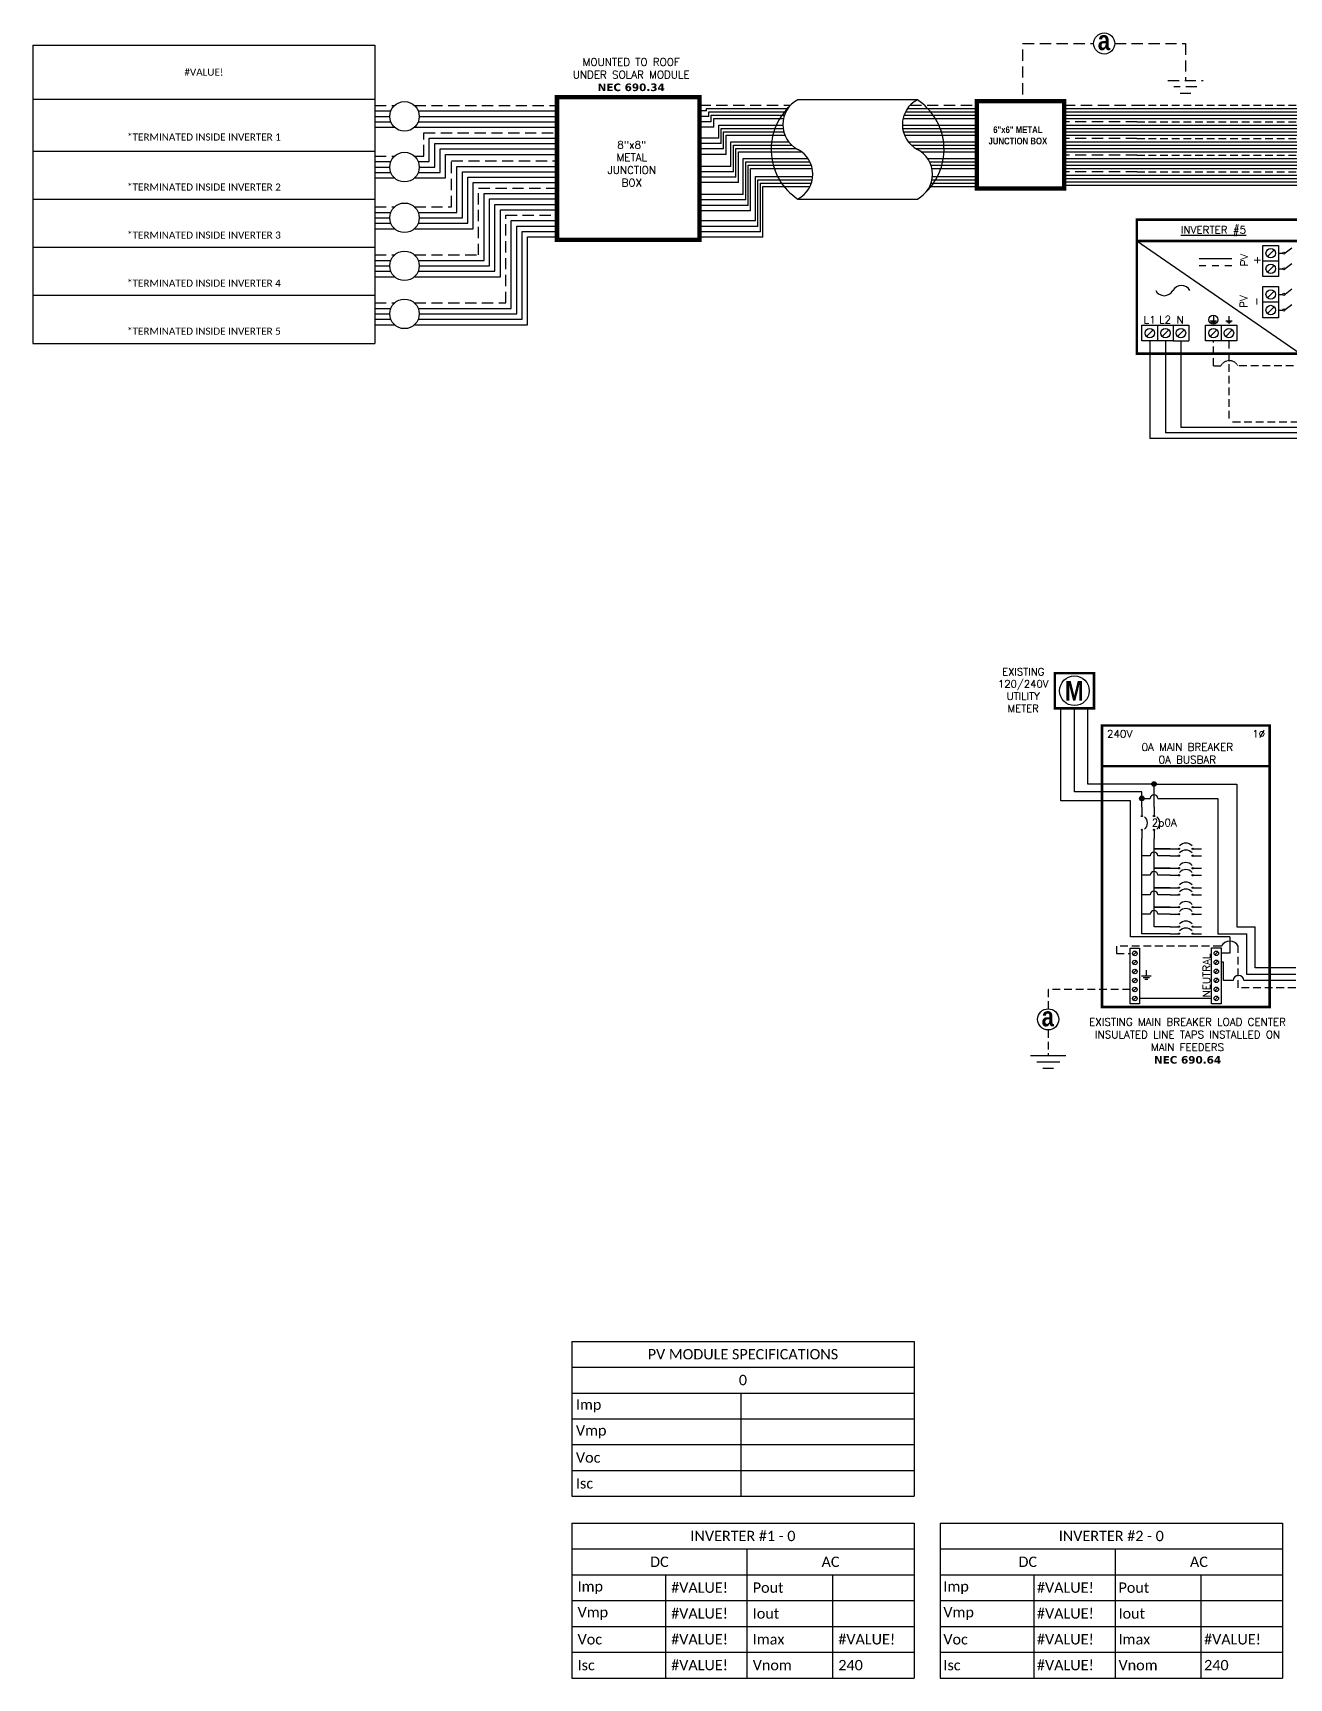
# Model space of a CAD drawing. Header units: feet. Extents: x 20573 to 21378, y 16033 to 16582.
# Drawn here: x 20573 to 20992, y 16033 to 16582 of the extents above; entities that cross this region are included whole.
import ezdxf

# ---------------------------------------------------------------- set-up
doc = ezdxf.new("R2010")
doc.units = ezdxf.units.FT
doc.header["$MEASUREMENT"] = 0
doc.linetypes.add('HIDDEN', pattern=[0.375, 0.25, -0.125])
for name, color, linetype in [('ONE LINE BLOCKS', 7, 'Continuous'), ('TABLES', 7, 'Continuous'), ('TEXT', 7, 'Continuous'), ('Z - TITLEBLOCK TXT', 7, 'Continuous')]:
    doc.layers.add(name, color=color, linetype=linetype)
doc.styles.add('ONE LINE TXT', font='techb___.ttf')
doc.styles.get("Standard").update_dxf_attribs({"font": 'simplex.shx'})

# ---------------------------------------------------------------- blocks, each defined once
blk = doc.blocks.new('*T17')
at = {"color": 9, "linetype": 'ByBlock', "lineweight": 30, "true_color": 0xa7bfde, "transparency": 16777216}
blk.add_line((0, 0), (114.11, 0), dxfattribs=at)
at = {"color": 0, "linetype": 'ByBlock', "lineweight": -2, "transparency": 16777216}
for p, q in [((0, 0), (0, -99.47)), ((114.11, 0), (114.11, -99.47)), ((0, -18.03), (114.11, -18.03)), ((0, -35.38), (114.11, -35.38)), ((0, -51.4), (114.11, -51.4)), ((0, -67.43), (114.11, -67.43)), ((0, -83.45), (114.11, -83.45)), ((0, -99.47), (114.11, -99.47))]:
    blk.add_line(p, q, dxfattribs=at)
at = {"color": 0, "transparency": 16777216, "char_height": 2.3758, "width": 108.4471, "attachment_point": 5}
for s, insert in [('{\\fCalibri|b0|i0|c0;#VALUE!', (57.06, -9.02)), ('{\\fCalibri|b0|i0|c0;^J^J*TERMINATED INSIDE INVERTER 1', (57.06, -26.71)), ('{\\fCalibri|b0|i0|c0;^J^J*TERMINATED INSIDE INVERTER 2', (57.06, -43.39)), ('{\\fCalibri|b0|i0|c0;^J^J*TERMINATED INSIDE INVERTER 3', (57.06, -59.41)), ('{\\fCalibri|b0|i0|c0;^J^J*TERMINATED INSIDE INVERTER 4', (57.06, -75.44)), ('{\\fCalibri|b0|i0|c0;^J^J*TERMINATED INSIDE INVERTER 5', (57.06, -91.46))]:
    blk.add_mtext(s, dxfattribs=dict(at, insert=insert))
blk = doc.blocks.new('*U19')
at = {"color": 7, "linetype": 'Continuous'}
for p, q in [((-628.73, -1.61), (-2.62, -1.61)), ((-628.73, -4.82), (-7.87, -4.82)), ((-628.73, -9.64), (-132.05, -9.65)), ((-628.73, -12.86), (-137.3, -12.86)), ((-628.73, -17.69), (-261.48, -17.69)), ((-628.73, -20.9), (-266.73, -20.9)), ((-628.73, -25.73), (-390.92, -25.73)), ((-628.73, -28.95), (-396.16, -28.95)), ((-628.73, -33.78), (-520.35, -33.78)), ((-628.73, -36.99), (-525.59, -36.99)), ((-622.52, -113.78), (-622.52, -160.83)), ((-280.35, -160.83), (-622.52, -160.83))]:
    blk.add_line(p, q, dxfattribs=at)
at = {"color": 253, "linetype": 'Continuous'}
for p, q in [((-628.73, -3.21), (-5.24, -3.22)), ((-628.73, -6.43), (-10.49, -6.43)), ((-628.73, -11.25), (-134.67, -11.25)), ((-628.73, -14.47), (-139.92, -14.47)), ((-628.73, -19.3), (-264.11, -19.3)), ((-628.73, -22.52), (-269.35, -22.52)), ((-628.73, -27.34), (-393.54, -27.34)), ((-628.73, -30.56), (-398.78, -30.56)), ((-628.73, -35.39), (-522.97, -35.39)), ((-628.73, -38.6), (-528.21, -38.6)), ((-607.45, -113.78), (-607.45, -155.57)), ((-273.07, -155.57), (-607.45, -155.57))]:
    blk.add_line(p, q, dxfattribs=at)
at = {"color": 10, "linetype": 'Continuous'}
for p in [(-614.98, -113.78), (-277.13, -158.2)]:
    blk.add_line(p, (-614.98, -158.2), dxfattribs=at)
at = {"layer": 'ONE LINE BLOCKS', "lineweight": 50, "const_width": 1.19}
for points in [[(-628.73, -119.95), (-628.73, -55.29), (-549.96, -55.29), (-549.96, -119.95)], [(-628.73, -65.58), (-628.73, -55.29), (-549.96, -55.29), (-549.96, -65.58)]]:
    blk.add_lwpolyline(points, close=True, dxfattribs=at)
at = {"layer": 'TEXT', "color": 92, "linetype": 'HIDDEN', "ltscale": 15}
for p, q in [((-628.73, 0), (0, 0)), ((-628.73, -8.04), (-129.43, -8.04)), ((-628.73, -16.08), (-258.86, -16.08)), ((-628.73, -24.13), (-388.29, -24.13)), ((-628.73, -32.17), (-517.73, -32.17)), ((-591.81, -125.82), (-591.81, -113.78)), ((-584.28, -113.78), (-584.28, -152.94)), ((-591.81, -125.82), (-588.21, -125.82)), ((-536.23, -125.82), (-579.97, -125.82)), ((-269.43, -152.94), (-584.28, -152.94))]:
    blk.add_line(p, q, dxfattribs=at)
at = {"layer": 'TEXT', "color": 92, "linetype": 'Continuous', "flags": 128}
for points in [[(-591.81, -101.84), (-591.81, -104.14)], [(-584.28, -101.84), (-584.28, -104.14)], [(-593.35, -104.14), (-590.28, -104.14)], [(-590.81, -104.71), (-592.82, -104.71)], [(-585.81, -104.14), (-582.74, -104.14)], [(-583.27, -104.71), (-585.28, -104.71)]]:
    blk.add_lwpolyline(points, dxfattribs=at)
at = {"layer": 'TEXT', "color": 92, "linetype": 'HIDDEN', "flags": 128}
for points in [[(-591.34, -105.28), (-592.28, -105.28)], [(-583.81, -105.28), (-584.75, -105.28)]]:
    blk.add_lwpolyline(points, dxfattribs=at)
at = {"layer": 'TEXT', "color": 92, "linetype": 'Continuous'}
blk.add_circle((-591.81, -103.58), 2.17, dxfattribs=at)
at = {"layer": 'TEXT', "color": 92, "linetype": 'HIDDEN', "ltscale": 0.3}
blk.add_arc((-584.09, -127.98), 4.65, 27.66392, 152.33608, dxfattribs=at)
at = {"layer": 'Z - TITLEBLOCK TXT', "color": 7, "linetype": 'Continuous'}
for p, q in [((-549.96, -119.95), (-628.73, -65.58)), ((-582.91, -74.19), (-598.68, -74.19)), ((-595.38, -77.6), (-598.68, -77.6)), ((-589.15, -77.6), (-592.44, -77.6)), ((-582.91, -77.6), (-586.21, -77.6))]:
    blk.add_line(p, q, dxfattribs=at)
at = {"layer": 'Z - TITLEBLOCK TXT', "color": 1, "linetype": 'Continuous'}
for p, q in [((-567.92, -82.76), (-567.92, -67.69)), ((-567.92, -67.69), (-560.38, -67.69)), ((-567.92, -82.76), (-567.92, -67.69)), ((-560.38, -67.69), (-560.38, -82.76)), ((-560.38, -67.69), (-560.38, -75.23)), ((-553.96, -69), (-557.22, -71.44)), ((-560.38, -75.23), (-567.92, -75.23)), ((-560.38, -71.46), (-558.35, -71.46)), ((-560.38, -78.99), (-558.35, -78.99)), ((-553.96, -76.53), (-557.22, -78.98)), ((-560.38, -82.76), (-567.92, -82.76)), ((-567.92, -102.66), (-567.92, -87.59)), ((-567.92, -87.59), (-560.38, -87.59)), ((-560.38, -95.12), (-567.92, -95.12)), ((-560.38, -87.59), (-560.38, -95.12)), ((-560.38, -91.36), (-558.35, -91.36)), ((-560.38, -95.12), (-560.38, -102.66)), ((-553.96, -88.89), (-557.22, -91.34)), ((-560.38, -102.66), (-567.92, -102.66)), ((-560.38, -98.89), (-558.35, -98.89)), ((-553.96, -96.43), (-557.22, -98.87)), ((-626.29, -106.25), (-611.22, -106.25)), ((-626.29, -113.78), (-626.29, -106.25)), ((-626.29, -106.25), (-618.75, -106.25)), ((-618.75, -106.25), (-618.75, -113.78)), ((-611.22, -106.25), (-611.22, -113.78)), ((-611.22, -106.25), (-603.68, -106.25)), ((-603.68, -106.25), (-603.68, -113.78)), ((-595.58, -106.25), (-580.51, -106.25)), ((-595.58, -113.78), (-595.58, -106.25)), ((-595.58, -106.25), (-588.04, -106.25)), ((-588.04, -106.25), (-588.04, -113.78)), ((-580.51, -106.25), (-580.51, -113.78)), ((-611.22, -113.78), (-626.29, -113.78)), ((-611.22, -113.78), (-603.68, -113.78)), ((-580.51, -113.78), (-595.58, -113.78))]:
    blk.add_line(p, q, dxfattribs=at)
at = {"layer": 'Z - TITLEBLOCK TXT', "color": 4, "linetype": 'Continuous'}
for p, q in [((-562.54, -69.85), (-565.76, -73.07)), ((-562.54, -77.39), (-565.76, -80.6)), ((-562.54, -89.75), (-565.76, -92.96)), ((-562.54, -97.28), (-565.76, -100.5)), ((-620.91, -108.41), (-624.12, -111.62)), ((-613.38, -108.41), (-616.59, -111.62)), ((-605.84, -108.41), (-609.06, -111.62)), ((-590.2, -108.41), (-593.42, -111.62)), ((-582.67, -108.41), (-585.88, -111.62))]:
    blk.add_line(p, q, dxfattribs=at)
for centre in [(-564.15, -71.46), (-564.15, -78.99), (-564.15, -91.36), (-564.15, -98.89), (-622.52, -110.02), (-614.98, -110.02), (-607.45, -110.02), (-591.81, -110.02), (-584.28, -110.02)]:
    blk.add_circle(centre, 2.27, dxfattribs=at)
at = {"layer": 'Z - TITLEBLOCK TXT', "color": 1, "linetype": 'Continuous'}
for centre in [(-557.81, -71.46), (-557.81, -78.99), (-557.81, -91.36), (-557.81, -98.89)]:
    blk.add_circle(centre, 0.541, dxfattribs=at)
at = {"layer": 'Z - TITLEBLOCK TXT', "linetype": 'Continuous'}
for centre, start, end in [((-607.26, -91.64), 27.66392, 152.33608), ((-615.5, -87.32), 207.66392, 332.33608)]:
    blk.add_arc(centre, 4.65, start, end, dxfattribs=at)
at = {"layer": 'TABLES', "color": 1, "linetype": 'Continuous'}
blk.add_text('%%UINVERTER #5', height=3.6576, dxfattribs=at).set_placement((-607.52, -62.03))
at = {"layer": 'TEXT', "color": 1, "char_height": 3.658, "attachment_point": 5, "rotation": 90}
for s, width, insert in [('PV +', 2.8378, (-573.89, -74.82)), ('PV -', 2.8013, (-574.12, -94.79))]:
    blk.add_mtext_dynamic_manual_height_columns(s, width=width, gutter_width=0.75, heights=[0], dxfattribs=dict(at, insert=insert))
at = {"layer": 'TEXT', "color": 1, "attachment_point": 5}
for s, insert, char_height in [('L1', (-622.57, -103.61), 3.658), ('L2', (-615.11, -103.58), 3.658), ('N', (-607.86, -103.63), 3.66)]:
    blk.add_mtext_dynamic_manual_height_columns(s, width=0.1481, gutter_width=0.75, heights=[0], dxfattribs=dict(at, insert=insert, char_height=char_height))
blk = doc.blocks.new('*T10')
at = {"layer": 'Z - TITLEBLOCK TXT', "color": 0, "lineweight": -2, "transparency": 16777216}
for p, q in [((0, 0), (114.19, 0)), ((0, 0), (0, -51.7)), ((114.19, 0), (114.19, -51.7)), ((0, -8.62), (114.19, -8.62)), ((58.43, -8.62), (58.43, -51.7)), ((0, -17.23), (114.19, -17.23)), ((31.22, -17.23), (31.22, -51.7)), ((86.98, -17.23), (86.98, -51.7)), ((0, -25.85), (114.19, -25.85)), ((0, -34.47), (114.19, -34.47)), ((0, -43.08), (114.19, -43.08)), ((0, -51.7), (114.19, -51.7))]:
    blk.add_line(p, q, dxfattribs=at)
at = {"layer": 'Z - TITLEBLOCK TXT', "color": 0, "linetype": 'Continuous', "transparency": 16777216, "char_height": 3.4544}
for s, insert, width, attachment_point in [('{\\fCalibri|b0|i0|c0;INVERTER #1 - 0', (57.09, -4.31), 110.3293, 5), ('{\\fCalibri|b0|i0|c0;DC', (29.22, -12.93), 54.5755, 5), ('{\\fCalibri|b0|i0|c0;AC', (86.31, -12.93), 51.8976, 5), ('{\\fCalibri|b0|i0|c0;Imp', (1.93, -21.54), 27.3681, 4), ('{\\fCalibri|b0|i0|c0;#VALUE!', (33.15, -21.54), 23.3513, 4), ('{\\fCalibri|b0|i0|c0;Pout', (60.36, -21.54), 24.6902, 4), ('{\\fCalibri|b0|i0|c0;', (88.91, -21.54), 23.3513, 4), ('{\\fCalibri|b0|i0|c0;Vmp', (1.93, -30.16), 27.3681, 4), ('{\\fCalibri|b0|i0|c0;#VALUE!', (33.15, -30.16), 23.3513, 4), ('{\\fCalibri|b0|i0|c0;Iout', (60.36, -30.16), 24.6902, 4), ('{\\fCalibri|b0|i0|c0;', (88.91, -30.16), 23.3513, 4), ('{\\fCalibri|b0|i0|c0;Voc', (1.93, -38.78), 27.3681, 4), ('{\\fCalibri|b0|i0|c0;#VALUE!', (33.15, -38.78), 23.3513, 4), ('{\\fCalibri|b0|i0|c0;Imax', (60.36, -38.78), 24.6902, 4), ('{\\fCalibri|b0|i0|c0;#VALUE!', (88.91, -38.78), 23.3513, 4), ('{\\fCalibri|b0|i0|c0;Isc', (1.93, -47.39), 27.3681, 4), ('{\\fCalibri|b0|i0|c0;#VALUE!', (33.15, -47.39), 23.3513, 4), ('{\\fCalibri|b0|i0|c0;Vnom', (60.36, -47.39), 24.6902, 4), ('{\\fCalibri|b0|i0|c0;240', (88.91, -47.39), 23.3513, 4)]:
    blk.add_mtext(s, dxfattribs=dict(at, insert=insert, width=width, attachment_point=attachment_point))
blk = doc.blocks.new('*T11')
at = {"layer": 'Z - TITLEBLOCK TXT', "color": 0, "lineweight": -2, "transparency": 16777216}
for p, q in [((0, 0), (114.19, 0)), ((0, 0), (0, -51.7)), ((114.19, 0), (114.19, -51.7)), ((0, -8.62), (114.19, -8.62)), ((58.43, -8.62), (58.43, -51.7)), ((0, -17.23), (114.19, -17.23)), ((31.22, -17.23), (31.22, -51.7)), ((86.98, -17.23), (86.98, -51.7)), ((0, -25.85), (114.19, -25.85)), ((0, -34.47), (114.19, -34.47)), ((0, -43.08), (114.19, -43.08)), ((0, -51.7), (114.19, -51.7))]:
    blk.add_line(p, q, dxfattribs=at)
at = {"layer": 'Z - TITLEBLOCK TXT', "color": 0, "linetype": 'Continuous', "transparency": 16777216, "char_height": 3.4544}
for s, insert, width, attachment_point in [('{\\fCalibri|b0|i0|c0;INVERTER #2 - 0', (57.09, -4.31), 112.0547, 5), ('{\\fCalibri|b0|i0|c0;DC', (29.22, -12.93), 56.3009, 5), ('{\\fCalibri|b0|i0|c0;AC', (86.31, -12.93), 53.623, 5), ('{\\fCalibri|b0|i0|c0;Imp', (1.07, -21.54), 29.0935, 4), ('{\\fCalibri|b0|i0|c0;#VALUE!', (32.29, -21.54), 25.0767, 4), ('{\\fCalibri|b0|i0|c0;Pout', (59.5, -21.54), 26.4156, 4), ('{\\fCalibri|b0|i0|c0;', (88.04, -21.54), 25.0767, 4), ('{\\fCalibri|b0|i0|c0;Vmp', (1.07, -30.16), 29.0935, 4), ('{\\fCalibri|b0|i0|c0;#VALUE!', (32.29, -30.16), 25.0767, 4), ('{\\fCalibri|b0|i0|c0;Iout', (59.5, -30.16), 26.4156, 4), ('{\\fCalibri|b0|i0|c0;', (88.04, -30.16), 25.0767, 4), ('{\\fCalibri|b0|i0|c0;Voc', (1.07, -38.78), 29.0935, 4), ('{\\fCalibri|b0|i0|c0;#VALUE!', (32.29, -38.78), 25.0767, 4), ('{\\fCalibri|b0|i0|c0;Imax', (59.5, -38.78), 26.4156, 4), ('{\\fCalibri|b0|i0|c0;#VALUE!', (88.04, -38.78), 25.0767, 4), ('{\\fCalibri|b0|i0|c0;Isc', (1.07, -47.39), 29.0935, 4), ('{\\fCalibri|b0|i0|c0;#VALUE!', (32.29, -47.39), 25.0767, 4), ('{\\fCalibri|b0|i0|c0;Vnom', (59.5, -47.39), 26.4156, 4), ('{\\fCalibri|b0|i0|c0;240', (88.04, -47.39), 25.0767, 4)]:
    blk.add_mtext(s, dxfattribs=dict(at, insert=insert, width=width, attachment_point=attachment_point))
blk = doc.blocks.new('*T15')
at = {"layer": 'Z - TITLEBLOCK TXT', "color": 0, "lineweight": -2, "transparency": 16777216}
for p, q in [((0, 0), (114.19, 0)), ((0, 0), (0, -51.69)), ((114.19, 0), (114.19, -51.69)), ((0, -8.62), (114.19, -8.62)), ((0, -17.23), (114.19, -17.23)), ((56.41, -17.23), (56.41, -51.69)), ((0, -25.85), (114.19, -25.85)), ((0, -34.46), (114.19, -34.46)), ((0, -43.08), (114.19, -43.08)), ((0, -51.69), (114.19, -51.69))]:
    blk.add_line(p, q, dxfattribs=at)
at = {"layer": 'Z - TITLEBLOCK TXT', "color": 0, "linetype": 'Continuous', "transparency": 16777216, "char_height": 3.4544}
for s, insert, width, attachment_point in [('{\\fCalibri|b0|i0|c0;PV MODULE SPECIFICATIONS', (57.09, -4.31), 111.433, 5), ('{\\fCalibri|b0|i0|c0;0', (57.09, -12.92), 111.433, 5), ('{\\fCalibri|b0|i0|c0;Imp', (1.38, -21.54), 53.6551, 4), ('{\\fCalibri|b0|i0|c0;', (57.78, -21.54), 55.0254, 4), ('{\\fCalibri|b0|i0|c0;Vmp', (1.38, -30.15), 53.6551, 4), ('{\\fCalibri|b0|i0|c0;', (57.78, -30.15), 55.0254, 4), ('{\\fCalibri|b0|i0|c0;Voc', (1.38, -38.77), 53.6551, 4), ('{\\fCalibri|b0|i0|c0;', (57.78, -38.77), 55.0254, 4), ('{\\fCalibri|b0|i0|c0;Isc', (1.38, -47.39), 53.6551, 4), ('{\\fCalibri|b0|i0|c0;', (57.78, -47.39), 55.0254, 4)]:
    blk.add_mtext(s, dxfattribs=dict(at, insert=insert, width=width, attachment_point=attachment_point))
blk = doc.blocks.new('*U20')
at = {"layer": 'ONE LINE BLOCKS', "linetype": 'Continuous'}
h = blk.add_hatch(color=254, dxfattribs=at)
h.dxf.hatch_style = 1
edge = h.paths.add_edge_path()
edge.add_arc((-68.38, 98.34), 1.11, 0, 360)
h = blk.add_hatch(color=254, dxfattribs=at)
h.dxf.hatch_style = 1
edge = h.paths.add_edge_path()
edge.add_arc((-74.3, 91.39), 1.11, 0, 360)
h = blk.add_hatch(color=1, dxfattribs=at)
h.dxf.hatch_style = 1
edge = h.paths.add_edge_path()
edge.add_arc((-74.3, 82.89), 0.291, 0, 360)
h = blk.add_hatch(color=1, dxfattribs=at)
h.dxf.hatch_style = 1
edge = h.paths.add_edge_path()
edge.add_arc((-68.38, 82.89), 0.291, 0, 360)
h = blk.add_hatch(color=1, dxfattribs=at)
h.dxf.hatch_style = 1
edge = h.paths.add_edge_path()
edge.add_arc((-74.3, 76.21), 0.291, 0, 360)
h = blk.add_hatch(color=1, dxfattribs=at)
h.dxf.hatch_style = 1
edge = h.paths.add_edge_path()
edge.add_arc((-68.38, 76.21), 0.291, 0, 360)
h = blk.add_hatch(color=1, dxfattribs=at)
h.dxf.hatch_style = 1
edge = h.paths.add_edge_path()
edge.add_arc((-56.39, 67.09), 0.291, 0, 360)
h = blk.add_hatch(color=1, dxfattribs=at)
h.dxf.hatch_style = 1
edge = h.paths.add_edge_path()
edge.add_arc((-56.39, 63.72), 0.291, 0, 360)
h = blk.add_hatch(color=1, dxfattribs=at)
h.dxf.hatch_style = 1
edge = h.paths.add_edge_path()
edge.add_arc((-49.72, 67.09), 0.291, 0, 360)
h = blk.add_hatch(color=1, dxfattribs=at)
h.dxf.hatch_style = 1
edge = h.paths.add_edge_path()
edge.add_arc((-49.72, 63.72), 0.291, 0, 360)
h = blk.add_hatch(color=1, dxfattribs=at)
h.dxf.hatch_style = 1
edge = h.paths.add_edge_path()
edge.add_arc((-56.39, 57.69), 0.291, 0, 360)
h = blk.add_hatch(color=1, dxfattribs=at)
h.dxf.hatch_style = 1
edge = h.paths.add_edge_path()
edge.add_arc((-49.72, 57.69), 0.291, 0, 360)
h = blk.add_hatch(color=1, dxfattribs=at)
h.dxf.hatch_style = 1
edge = h.paths.add_edge_path()
edge.add_arc((-56.39, 54.31), 0.291, 0, 360)
h = blk.add_hatch(color=1, dxfattribs=at)
h.dxf.hatch_style = 1
edge = h.paths.add_edge_path()
edge.add_arc((-56.39, 48.29), 0.291, 0, 360)
h = blk.add_hatch(color=1, dxfattribs=at)
h.dxf.hatch_style = 1
edge = h.paths.add_edge_path()
edge.add_arc((-49.72, 54.31), 0.291, 0, 360)
h = blk.add_hatch(color=1, dxfattribs=at)
h.dxf.hatch_style = 1
edge = h.paths.add_edge_path()
edge.add_arc((-49.72, 48.29), 0.291, 0, 360)
h = blk.add_hatch(color=1, dxfattribs=at)
h.dxf.hatch_style = 1
edge = h.paths.add_edge_path()
edge.add_arc((-56.39, 44.91), 0.291, 0, 360)
h = blk.add_hatch(color=1, dxfattribs=at)
h.dxf.hatch_style = 1
edge = h.paths.add_edge_path()
edge.add_arc((-49.72, 44.91), 0.291, 0, 360)
h = blk.add_hatch(color=1, dxfattribs=at)
h.dxf.hatch_style = 1
edge = h.paths.add_edge_path()
edge.add_arc((-56.39, 38.89), 0.291, 0, 360)
h = blk.add_hatch(color=1, dxfattribs=at)
h.dxf.hatch_style = 1
edge = h.paths.add_edge_path()
edge.add_arc((-56.39, 35.51), 0.291, 0, 360)
h = blk.add_hatch(color=1, dxfattribs=at)
h.dxf.hatch_style = 1
edge = h.paths.add_edge_path()
edge.add_arc((-49.72, 38.89), 0.291, 0, 360)
h = blk.add_hatch(color=1, dxfattribs=at)
h.dxf.hatch_style = 1
edge = h.paths.add_edge_path()
edge.add_arc((-49.72, 35.51), 0.291, 0, 360)
h = blk.add_hatch(color=1, dxfattribs=at)
h.dxf.hatch_style = 1
edge = h.paths.add_edge_path()
edge.add_arc((-56.39, 29.48), 0.291, 0, 360)
h = blk.add_hatch(color=1, dxfattribs=at)
h.dxf.hatch_style = 1
edge = h.paths.add_edge_path()
edge.add_arc((-56.39, 26.1), 0.291, 0, 360)
h = blk.add_hatch(color=1, dxfattribs=at)
h.dxf.hatch_style = 1
edge = h.paths.add_edge_path()
edge.add_arc((-49.72, 29.48), 0.291, 0, 360)
h = blk.add_hatch(color=1, dxfattribs=at)
h.dxf.hatch_style = 1
edge = h.paths.add_edge_path()
edge.add_arc((-49.72, 26.1), 0.291, 0, 360)
at = {"color": 155, "true_color": 0x647190}
blk.add_line((-93.51, 126.59), (-12.6, 126.59), dxfattribs=at)
at = {"color": 10, "linetype": 'Continuous'}
for p, q in [((-23.58, 6.49), (-23.58, 26.1)), ((-19.54, 26.1), (-19.54, 26.1)), ((0, 6.49), (-23.58, 6.49))]:
    blk.add_line(p, q, dxfattribs=at)
at = {"color": 7, "linetype": 'Continuous'}
for p, q in [((-19.55, 9.66), (-19.55, 29.48)), ((0, 9.66), (-19.55, 9.66))]:
    blk.add_line(p, q, dxfattribs=at)
at = {"color": 253, "linetype": 'Continuous'}
for p, q in [((-34.9, 12.29), (-36.07, 12.29)), ((-34.9, 3.45), (-34.9, 12.29)), ((-30.25, 3.45), (-34.9, 3.45)), ((0, 3.45), (-24.98, 3.45))]:
    blk.add_line(p, q, dxfattribs=at)
at = {"color": 7, "linetype": 'Continuous'}
blk.add_circle((-119.49, -15.26), 5.11, dxfattribs=at)
at = {"color": 253, "linetype": 'Continuous'}
blk.add_arc((-27.62, 3.3), 2.64, 3.28193, 176.71807, dxfattribs=at)
at = {"layer": 'ONE LINE BLOCKS', "lineweight": 50}
blk.add_line((-93.51, 106.95), (-12.6, 106.95), dxfattribs=at)
at = {"layer": 'ONE LINE BLOCKS', "lineweight": 50, "const_width": 1.19}
for points in [[(-116.27, 134.89), (-116.27, 151.79), (-97.41, 151.79), (-97.41, 134.89)], [(-93.51, -9.3), (-93.51, 126.59), (-12.6, 126.59), (-12.6, -9.3)]]:
    blk.add_lwpolyline(points, close=True, dxfattribs=at)
at = {"layer": 'TEXT', "color": 92, "linetype": 'HIDDEN', "ltscale": 15}
for p, q in [((-36.07, 20.02), (-86.54, 20.02)), ((-86.54, 20.02), (-86.54, 16.57)), ((-86.54, 16.57), (-79.95, 16.57)), ((-27.75, 0), (-27.75, 20.02)), ((0, 0), (-27.75, 0)), ((-79.95, -0.83), (-119.49, -0.83)), ((-119.49, -0.83), (-119.49, -10.15)), ((-119.49, -20.38), (-119.49, -32.73))]:
    blk.add_line(p, q, dxfattribs=at)
at = {"layer": 'TEXT', "color": 92, "linetype": 'Continuous', "ltscale": 15}
blk.add_line((-40.61, -5.18), (-75.41, -5.18), dxfattribs=at)
at = {"layer": 'TEXT', "color": 92, "linetype": 'Continuous', "flags": 128}
for points in [[(-72.19, 8.54), (-72.19, 5.69)], [(-74.53, 5.69), (-69.85, 5.69)], [(-70.66, 4.83), (-73.72, 4.83)], [(-71.47, 3.96), (-72.91, 3.96)]]:
    blk.add_lwpolyline(points, dxfattribs=at)
at = {"layer": 'TEXT', "color": 92, "linetype": 'Continuous', "ltscale": 4, "flags": 128}
for points in [[(-127.97, -32.73), (-111.01, -32.73)], [(-113.95, -35.88), (-125.03, -35.88)], [(-116.88, -39.02), (-122.09, -39.02)]]:
    blk.add_lwpolyline(points, dxfattribs=at)
at = {"layer": 'TEXT', "linetype": 'Continuous'}
blk.add_circle((-106.84, 143.34), 7.15, dxfattribs=at)
at = {"layer": 'TEXT', "color": 92, "linetype": 'Continuous', "ltscale": 0.3}
blk.add_arc((-31.87, 17.86), 4.65, 27.66392, 152.33608, dxfattribs=at)
at = {"layer": 'Z - TITLEBLOCK TXT', "color": 253, "linetype": 'Continuous'}
for p, q in [((-113.33, 90.2), (-113.33, 134.89)), ((-79.78, 90.2), (-113.33, 90.2)), ((-79.78, 24.52), (-79.78, 90.2)), ((-31.78, 24.52), (-79.78, 24.52)), ((-31.78, 24.52), (-31.78, 16.64)), ((-31.78, 16.64), (-36.07, 16.64))]:
    blk.add_line(p, q, dxfattribs=at)
at = {"layer": 'Z - TITLEBLOCK TXT', "color": 10, "linetype": 'Continuous'}
for p, q in [((-106.84, 94.51), (-106.84, 134.89)), ((-74.3, 94.51), (-106.84, 94.51)), ((-74.3, 87.09), (-74.3, 94.51)), ((-73.19, 91.39), (-70.25, 91.39)), ((-66.51, 91.39), (-37.57, 91.39)), ((-37.57, 91.39), (-37.57, 26.1)), ((-74.3, 26.1), (-74.3, 72.02)), ((-70.25, 63.72), (-74.3, 63.72)), ((-60.59, 63.72), (-66.51, 63.72)), ((-70.25, 54.31), (-74.3, 54.31)), ((-60.59, 54.31), (-66.51, 54.31)), ((-70.25, 44.91), (-74.3, 44.91)), ((-60.59, 44.91), (-66.51, 44.91)), ((-70.25, 35.51), (-74.3, 35.51)), ((-60.59, 35.51), (-66.51, 35.51)), ((-60.59, 26.1), (-74.3, 26.1)), ((-37.57, 26.1), (-23.58, 26.1))]:
    blk.add_line(p, q, dxfattribs=at)
at = {"layer": 'Z - TITLEBLOCK TXT', "color": 7, "linetype": 'Continuous'}
for p, q in [((-100.35, 98.34), (-100.35, 134.89)), ((-68.38, 98.34), (-100.35, 98.34)), ((-68.38, 87.09), (-68.38, 98.34)), ((-67.27, 98.34), (-28.47, 98.34)), ((-28.47, 98.34), (-28.47, 29.48)), ((-68.38, 57.69), (-68.38, 72.02)), ((-68.38, 67.09), (-60.59, 67.09)), ((-60.59, 67.09), (-68.38, 67.09)), ((-68.38, 48.29), (-68.38, 57.69)), ((-68.38, 57.69), (-60.59, 57.69)), ((-60.59, 57.69), (-68.38, 57.69)), ((-68.38, 38.89), (-68.38, 48.29)), ((-68.38, 48.29), (-60.59, 48.29)), ((-60.59, 48.29), (-68.38, 48.29)), ((-68.38, 29.48), (-68.38, 38.89)), ((-68.38, 38.89), (-60.59, 38.89)), ((-60.59, 38.89), (-68.38, 38.89)), ((-60.59, 29.48), (-68.38, 29.48)), ((-28.47, 29.48), (-19.55, 29.48))]:
    blk.add_line(p, q, dxfattribs=at)
at = {"layer": 'Z - TITLEBLOCK TXT', "color": 1, "linetype": 'Continuous'}
for p, q in [((-79.95, -7.78), (-79.95, 19.17)), ((-79.95, 19.17), (-75.41, 19.17)), ((-75.41, 19.17), (-75.41, -7.78)), ((-40.61, -7.71), (-40.61, 19.24)), ((-40.61, 19.24), (-36.07, 19.24)), ((-36.07, 19.24), (-36.07, -7.71)), ((-75.41, -7.78), (-79.95, -7.78)), ((-36.07, -7.71), (-40.61, -7.71))]:
    blk.add_line(p, q, dxfattribs=at)
at = {"layer": 'Z - TITLEBLOCK TXT', "color": 4, "linetype": 'Continuous'}
for p, q in [((-76.9, 17.35), (-78.47, 15.78)), ((-37.55, 17.43), (-39.13, 15.85)), ((-76.9, 13), (-78.47, 11.43)), ((-76.9, 8.65), (-78.47, 7.08)), ((-37.55, 13.08), (-39.13, 11.5)), ((-37.55, 8.73), (-39.13, 7.15)), ((-76.9, 4.3), (-78.47, 2.73)), ((-37.55, 4.38), (-39.13, 2.8)), ((-37.55, 0.03), (-39.13, -1.55)), ((-76.9, -0.05), (-78.47, -1.62)), ((-76.9, -4.4), (-78.47, -5.97)), ((-37.55, -4.33), (-39.13, -5.9))]:
    blk.add_line(p, q, dxfattribs=at)
at = {"layer": 'Z - TITLEBLOCK TXT', "color": 1, "linetype": 'Continuous', "flags": 128}
for points in [[(-74.3, 87.09), (-74.3, 82.89)], [(-74.3, 87.09), (-74.3, 82.89)], [(-68.38, 87.09), (-68.38, 82.89)], [(-68.38, 87.09), (-68.38, 82.89)], [(-74.3, 76.21), (-74.3, 72.02)], [(-68.38, 76.21), (-68.38, 72.02)], [(-60.59, 67.09), (-56.39, 67.09)], [(-60.59, 67.09), (-56.39, 67.09)], [(-60.59, 63.72), (-56.39, 63.72)], [(-60.59, 63.72), (-56.39, 63.72)], [(-49.72, 67.09), (-45.52, 67.09)], [(-49.72, 63.72), (-45.52, 63.72)], [(-60.59, 57.69), (-56.39, 57.69)], [(-60.59, 57.69), (-56.39, 57.69)], [(-49.72, 57.69), (-45.52, 57.69)], [(-60.59, 54.31), (-56.39, 54.31)], [(-60.59, 54.31), (-56.39, 54.31)], [(-60.59, 48.29), (-56.39, 48.29)], [(-60.59, 48.29), (-56.39, 48.29)], [(-49.72, 54.31), (-45.52, 54.31)], [(-49.72, 48.29), (-45.52, 48.29)], [(-60.59, 44.91), (-56.39, 44.91)], [(-60.59, 44.91), (-56.39, 44.91)], [(-49.72, 44.91), (-45.52, 44.91)], [(-60.59, 38.89), (-56.39, 38.89)], [(-60.59, 38.89), (-56.39, 38.89)], [(-60.59, 35.51), (-56.39, 35.51)], [(-60.59, 35.51), (-56.39, 35.51)], [(-49.72, 38.89), (-45.52, 38.89)], [(-49.72, 35.51), (-45.52, 35.51)], [(-60.59, 29.48), (-56.39, 29.48)], [(-60.59, 29.48), (-56.39, 29.48)], [(-60.59, 26.1), (-56.39, 26.1)], [(-60.59, 26.1), (-56.39, 26.1)], [(-49.72, 29.48), (-45.52, 29.48)], [(-49.72, 26.1), (-45.52, 26.1)]]:
    blk.add_lwpolyline(points, dxfattribs=at)
at = {"layer": 'Z - TITLEBLOCK TXT', "color": 7, "linetype": 'Continuous'}
for centre in [(-68.38, 98.34), (-68.38, 98.34), (-74.3, 91.39)]:
    blk.add_circle(centre, 1.11, dxfattribs=at)
at = {"layer": 'Z - TITLEBLOCK TXT', "color": 1, "linetype": 'Continuous'}
for centre in [(-74.3, 82.89), (-68.38, 82.89), (-74.3, 76.21), (-68.38, 76.21), (-56.39, 67.09), (-56.39, 63.72), (-49.72, 67.09), (-49.72, 63.72), (-56.39, 57.69), (-49.72, 57.69), (-56.39, 54.31), (-56.39, 48.29), (-49.72, 54.31), (-49.72, 48.29), (-56.39, 44.91), (-49.72, 44.91), (-56.39, 38.89), (-56.39, 35.51), (-49.72, 38.89), (-49.72, 35.51), (-56.39, 29.48), (-56.39, 26.1), (-49.72, 29.48), (-49.72, 26.1)]:
    blk.add_circle(centre, 0.291, dxfattribs=at)
at = {"layer": 'Z - TITLEBLOCK TXT', "color": 4, "linetype": 'Continuous'}
for centre in [(-77.68, 16.57), (-38.34, 16.64), (-77.68, 12.22), (-77.68, 7.87), (-38.34, 12.29), (-38.34, 7.94), (-77.68, 3.52), (-77.68, -0.83), (-38.34, 3.59), (-38.34, -0.76), (-77.68, -5.18), (-38.34, -5.11)]:
    blk.add_circle(centre, 1.11, dxfattribs=at)
at = {"layer": 'Z - TITLEBLOCK TXT', "color": 10, "linetype": 'Continuous'}
for centre in [(-68.38, 91.28), (-68.38, 63.61), (-68.38, 54.21), (-68.38, 44.8), (-68.38, 35.4)]:
    blk.add_arc(centre, 1.87, 3.2937, 176.7063, dxfattribs=at)
at = {"layer": 'Z - TITLEBLOCK TXT', "color": 1, "linetype": 'Continuous'}
for centre, start, end in [((-75.49, 79.55), 310.3392, 49.6608), ((-69.57, 79.55), 310.3392, 49.6608), ((-53.05, 65.9), 40.3392, 139.6608), ((-53.05, 62.52), 40.3392, 139.6608), ((-53.05, 56.5), 40.3392, 139.6608), ((-53.05, 53.12), 40.3392, 139.6608), ((-53.05, 47.1), 40.3392, 139.6608), ((-53.05, 43.72), 40.3392, 139.6608), ((-53.05, 37.69), 40.3392, 139.6608), ((-53.05, 34.31), 40.3392, 139.6608), ((-53.05, 28.29), 40.3392, 139.6608), ((-53.05, 24.91), 40.3392, 139.6608)]:
    blk.add_arc(centre, 3.93, start, end, dxfattribs=at)
at = {"layer": 'TABLES', "color": 1, "linetype": 'Continuous'}
blk.add_text('NEUTRAL', height=3.658, rotation=90, dxfattribs=at).set_placement((-41.27, -4.66))
at = {"layer": 'TEXT', "color": 1, "attachment_point": 5}
for s, width, gutter_width, heights, insert, char_height in [('EXISTING\\P120/240V UTILITY METER', 0.0523, 7.17, [0], (-131.55, 143.68), 3.5433), ('240V', 0.1481, 0.75, [0], (-84.98, 122.54), 3.658), ('1∅', 0.1481, 0.75, [0], (-17.91, 122.54), 3.658), ('0A MAIN BREAKER\\P0A BUSBAR', 72.4998, 0.75, [0], (-52.35, 113.14), 3.6576), ('2p0A', 0.1481, 0.75, [0], (-63.46, 79.11), 3.658), ('EXISTING MAIN BREAKER LOAD CENTER INSULATED LINE TAPS INSTALLED ON MAIN FEEDERS\\P{\\fVerdana|b1|i0|c0|p34;NEC 690.64}', 98.9176, 7.17, [106.42], (-52.23, -25.66), 3.6576)]:
    blk.add_mtext_dynamic_manual_height_columns(s, width=width, gutter_width=gutter_width, heights=heights, dxfattribs=dict(at, insert=insert, char_height=char_height))
at = {"layer": 'Z - TITLEBLOCK TXT', "color": 253, "linetype": 'Continuous', "style": 'ONE LINE TXT'}
blk.add_text('M', height=9.38, dxfattribs=at).set_placement((-111.4, 138.62))
at = {"layer": 'Z - TITLEBLOCK TXT', "color": 1, "linetype": 'Continuous', "insert": (-122.68, -9.21), "char_height": 9.3833, "attachment_point": 1, "style": 'ONE LINE TXT'}
blk.add_mtext_dynamic_manual_height_columns('{\\W1;\\C256;a}', width=0.1385, gutter_width=2.13, heights=[0], dxfattribs=at)

msp = doc.modelspace()

# ---------------------------------------------------------------- linework, layer by layer
at = {"color": 7, "linetype": 'Continuous'}
for p, q in [((20686.75, 16556.09), (20692.15, 16556.09)), ((20701.2, 16556.09), (20747.46, 16556.09)), ((20797.32, 16556.09), (20795, 16556.09)), ((20797.32, 16556.91), (20824.49, 16556.91)), ((20797.32, 16556.09), (20797.32, 16556.91)), ((20867.7, 16559.82), (20827.8, 16559.82)), ((20864.39, 16556.91), (20887.57, 16556.91)), ((20916.64, 16556.91), (20940.94, 16556.91)), ((20686.75, 16552.46), (20692.15, 16552.46)), ((20701.2, 16552.46), (20747.46, 16552.46)), ((20798.96, 16552.46), (20795, 16552.46)), ((20798.96, 16554.69), (20823.34, 16554.69)), ((20798.96, 16552.46), (20798.96, 16554.69)), ((20801.42, 16551.36), (20822.8, 16551.36)), ((20801.42, 16547.03), (20801.42, 16551.36)), ((20862.7, 16551.36), (20887.57, 16551.36)), ((20863.24, 16554.69), (20887.57, 16554.69)), ((20916.64, 16554.69), (20940.94, 16554.69)), ((20916.64, 16551.36), (20940.94, 16551.36)), ((20704.89, 16539.17), (20704.89, 16547.03)), ((20704.89, 16547.03), (20747.46, 16547.03)), ((20801.42, 16547.03), (20795, 16547.03)), ((20803.06, 16549.14), (20823.11, 16549.14)), ((20803.06, 16543.4), (20803.06, 16549.14)), ((20805.52, 16545.8), (20824.77, 16545.8)), ((20805.52, 16537.61), (20805.52, 16545.8)), ((20863.01, 16549.14), (20887.57, 16549.14)), ((20864.67, 16545.8), (20887.57, 16545.8)), ((20916.64, 16549.14), (20940.94, 16549.14)), ((20916.64, 16545.8), (20940.94, 16545.8)), ((20708.52, 16535.55), (20708.52, 16543.4)), ((20708.52, 16543.4), (20747.46, 16543.4)), ((20803.06, 16543.4), (20795, 16543.4)), ((20807.16, 16543.58), (20827.25, 16543.58)), ((20807.16, 16533.99), (20807.16, 16543.58)), ((20809.61, 16528.2), (20809.61, 16540.24)), ((20809.61, 16540.24), (20831.19, 16540.24)), ((20867.16, 16543.58), (20887.57, 16543.58)), ((20871.1, 16540.24), (20887.57, 16540.24)), ((20916.64, 16543.58), (20940.94, 16543.58)), ((20916.64, 16540.24), (20940.94, 16540.24)), ((20686.75, 16539.17), (20692.15, 16539.17)), ((20686.75, 16535.55), (20692.15, 16535.55)), ((20701.2, 16539.17), (20704.89, 16539.17)), ((20701.2, 16535.55), (20708.52, 16535.55)), ((20714.09, 16522.26), (20714.09, 16537.61)), ((20714.09, 16537.61), (20747.46, 16537.61)), ((20717.72, 16518.63), (20717.72, 16533.99)), ((20717.72, 16533.99), (20747.46, 16533.99)), ((20805.52, 16537.61), (20795, 16537.61)), ((20807.16, 16533.99), (20795, 16533.99)), ((20811.25, 16524.58), (20811.25, 16538.02)), ((20811.25, 16538.02), (20832.3, 16538.02)), ((20813.71, 16519.38), (20813.71, 16534.21)), ((20813.71, 16534.21), (20832.77, 16534.21)), ((20872.21, 16538.02), (20887.57, 16538.02)), ((20872.68, 16534.21), (20887.57, 16534.21)), ((20916.64, 16538.02), (20940.94, 16538.02)), ((20916.64, 16534.68), (20940.94, 16534.68)), ((20723.15, 16506.24), (20723.15, 16528.55)), ((20723.15, 16528.55), (20747.46, 16528.55)), ((20815.35, 16515.76), (20815.35, 16531.99)), ((20815.35, 16531.99), (20832.31, 16531.99)), ((20872.22, 16531.99), (20887.57, 16531.99)), ((20916.64, 16532.46), (20940.94, 16532.46)), ((20726.78, 16502.61), (20726.78, 16524.93)), ((20726.78, 16524.93), (20747.46, 16524.93)), ((20809.61, 16528.2), (20795, 16528.2)), ((20811.25, 16524.58), (20795, 16524.58)), ((20827.8, 16526.71), (20867.7, 16526.71)), ((20686.75, 16522.26), (20692.15, 16522.26)), ((20686.75, 16518.63), (20692.15, 16518.63)), ((20701.2, 16522.26), (20714.09, 16522.26)), ((20701.2, 16518.63), (20717.72, 16518.63)), ((20732.21, 16519.49), (20747.46, 16519.49)), ((20732.21, 16490.22), (20732.21, 16519.49)), ((20813.71, 16519.38), (20795, 16519.38)), ((20735.84, 16515.87), (20747.46, 16515.87)), ((20735.84, 16486.59), (20735.84, 16515.87)), ((20815.35, 16515.76), (20795, 16515.76)), ((20686.75, 16506.24), (20692.15, 16506.24)), ((20686.75, 16502.61), (20692.15, 16502.61)), ((20701.2, 16506.24), (20723.15, 16506.24)), ((20701.2, 16502.61), (20726.78, 16502.61)), ((20686.75, 16490.22), (20692.15, 16490.22)), ((20701.2, 16490.22), (20732.21, 16490.22)), ((20686.75, 16486.59), (20692.15, 16486.59)), ((20701.2, 16486.59), (20735.84, 16486.59))]:
    msp.add_line(p, q, dxfattribs=at)
at = {"color": 253, "linetype": 'Continuous'}
for p, q in [((20798.14, 16555.8), (20823.82, 16555.8)), ((20798.14, 16554.27), (20798.14, 16555.8)), ((20863.72, 16555.8), (20887.57, 16555.8)), ((20916.64, 16555.8), (20940.94, 16555.8)), ((20686.75, 16554.27), (20691.67, 16554.27)), ((20686.75, 16550.65), (20693.26, 16550.65)), ((20699.96, 16550.65), (20747.46, 16550.65)), ((20701.54, 16554.27), (20747.46, 16554.27)), ((20798.14, 16554.27), (20795, 16554.27)), ((20799.78, 16550.65), (20795, 16550.65)), ((20799.78, 16553.58), (20823.02, 16553.58)), ((20799.78, 16550.65), (20799.78, 16553.58)), ((20862.92, 16553.58), (20887.57, 16553.58)), ((20916.64, 16553.58), (20940.94, 16553.58)), ((20706.71, 16537.36), (20706.71, 16545.21)), ((20706.71, 16545.21), (20747.46, 16545.21)), ((20802.24, 16545.21), (20795, 16545.21)), ((20802.24, 16550.25), (20822.88, 16550.25)), ((20802.24, 16545.21), (20802.24, 16550.25)), ((20803.88, 16548.02), (20823.48, 16548.02)), ((20803.88, 16541.59), (20803.88, 16548.02)), ((20862.79, 16550.25), (20887.57, 16550.25)), ((20863.39, 16548.02), (20887.57, 16548.02)), ((20916.64, 16550.25), (20940.94, 16550.25)), ((20916.64, 16548.02), (20940.94, 16548.02)), ((20710.33, 16533.74), (20710.33, 16541.59)), ((20710.33, 16541.59), (20747.46, 16541.59)), ((20803.88, 16541.59), (20795, 16541.59)), ((20806.34, 16544.69), (20825.79, 16544.69)), ((20806.34, 16535.8), (20806.34, 16544.69)), ((20807.98, 16542.46), (20829.07, 16542.46)), ((20807.98, 16532.18), (20807.98, 16542.46)), ((20865.69, 16544.69), (20887.57, 16544.69)), ((20868.98, 16542.46), (20887.57, 16542.46)), ((20916.64, 16544.69), (20940.94, 16544.69)), ((20916.64, 16542.46), (20940.94, 16542.46)), ((20686.75, 16537.36), (20691.67, 16537.36)), ((20701.54, 16537.36), (20706.71, 16537.36)), ((20715.91, 16520.45), (20715.91, 16535.8)), ((20715.91, 16535.8), (20747.46, 16535.8)), ((20806.34, 16535.8), (20795, 16535.8)), ((20810.43, 16526.39), (20810.43, 16539.13)), ((20810.43, 16539.13), (20831.84, 16539.13)), ((20812.07, 16522.76), (20812.07, 16536.9)), ((20812.07, 16536.9), (20832.61, 16536.9)), ((20871.74, 16539.13), (20887.57, 16539.13)), ((20872.51, 16536.9), (20887.57, 16536.9)), ((20916.64, 16539.13), (20940.94, 16539.13)), ((20916.64, 16536.9), (20940.94, 16536.9)), ((20686.75, 16533.74), (20693.26, 16533.74)), ((20699.96, 16533.74), (20710.33, 16533.74)), ((20719.53, 16516.82), (20719.53, 16532.18)), ((20719.53, 16532.18), (20747.46, 16532.18)), ((20807.98, 16532.18), (20795, 16532.18)), ((20814.53, 16517.57), (20814.53, 16533.1)), ((20814.53, 16533.1), (20832.61, 16533.1)), ((20816.17, 16513.95), (20816.17, 16530.87)), ((20816.17, 16530.87), (20831.85, 16530.87)), ((20871.75, 16530.87), (20887.57, 16530.87)), ((20872.52, 16533.1), (20887.57, 16533.1)), ((20916.64, 16533.57), (20940.94, 16533.57)), ((20916.64, 16531.34), (20940.94, 16531.34)), ((20724.97, 16504.43), (20724.97, 16526.74)), ((20724.97, 16526.74), (20747.46, 16526.74)), ((20728.59, 16500.8), (20728.59, 16523.12)), ((20728.59, 16523.12), (20747.46, 16523.12)), ((20810.43, 16526.39), (20795, 16526.39)), ((20686.75, 16520.45), (20691.67, 16520.45)), ((20701.54, 16520.45), (20715.91, 16520.45)), ((20734.03, 16517.68), (20747.46, 16517.68)), ((20734.03, 16488.4), (20734.03, 16517.68)), ((20812.07, 16522.76), (20795, 16522.76)), ((20814.53, 16517.57), (20795, 16517.57)), ((20686.75, 16516.82), (20693.26, 16516.82)), ((20699.96, 16516.82), (20719.53, 16516.82)), ((20737.65, 16514.06), (20747.46, 16514.06)), ((20737.65, 16484.78), (20737.65, 16514.06)), ((20816.17, 16513.95), (20795, 16513.95)), ((20686.75, 16504.43), (20691.67, 16504.43)), ((20701.54, 16504.43), (20724.97, 16504.43)), ((20686.75, 16500.8), (20693.26, 16500.8)), ((20699.96, 16500.8), (20728.59, 16500.8)), ((20686.75, 16488.4), (20691.67, 16488.4)), ((20686.75, 16484.78), (20693.26, 16484.78)), ((20699.96, 16484.78), (20737.65, 16484.78)), ((20701.54, 16488.4), (20734.03, 16488.4))]:
    msp.add_line(p, q, dxfattribs=at)
at = {"color": 7, "linetype": 'Continuous'}
for centre, radius in [((20930.03, 16578.58), 3.53), ((20696.61, 16554.27), 4.93), ((20696.61, 16537.36), 4.93), ((20696.61, 16520.45), 4.93), ((20696.61, 16504.43), 4.93), ((20696.61, 16488.4), 4.93)]:
    msp.add_circle(centre, radius, dxfattribs=at)
for centre, start, end in [((20838.79, 16543.27), 133.9732, 236.4265), ((20856.72, 16543.27), 313.9732, 56.4265)]:
    msp.add_arc(centre, 19.87, start, end, dxfattribs=at)
at = {"layer": 'ONE LINE BLOCKS', "lineweight": 50}
for points, const_width in [([(20795, 16513.11), (20747.46, 16513.11), (20747.46, 16560.65), (20795, 16560.65)], 1.49), ([(20916.64, 16530.25), (20887.57, 16530.25), (20887.57, 16559.32), (20916.64, 16559.32)], 1.48)]:
    msp.add_lwpolyline(points, close=True, dxfattribs=dict(at, const_width=const_width))
at = {"layer": 'TEXT', "color": 92, "linetype": 'HIDDEN', "ltscale": 15}
for p, q in [((20902.92, 16561.59), (20902.92, 16578.58)), ((20902.92, 16578.58), (20926.49, 16578.58)), ((20933.56, 16578.58), (20957.13, 16578.58)), ((20957.13, 16578.58), (20957.13, 16566.29)), ((20686.75, 16557.9), (20693.26, 16557.9)), ((20699.96, 16557.9), (20747.46, 16557.9)), ((20795, 16558.03), (20825.4, 16558.03)), ((20865.31, 16558.03), (20887.57, 16558.03)), ((20916.64, 16558.03), (20940.94, 16558.03)), ((20940.94, 16552.47), (20916.64, 16552.47)), ((20703.08, 16540.98), (20703.08, 16548.84)), ((20703.08, 16548.84), (20747.46, 16548.84)), ((20940.94, 16546.91), (20916.64, 16546.91)), ((20686.75, 16540.98), (20693.26, 16540.98)), ((20699.96, 16540.98), (20703.08, 16540.98)), ((20712.28, 16524.07), (20712.28, 16539.43)), ((20712.28, 16539.43), (20747.46, 16539.43)), ((20940.94, 16541.35), (20916.64, 16541.35)), ((20940.94, 16535.79), (20916.64, 16535.79)), ((20721.34, 16508.05), (20721.34, 16530.36)), ((20721.34, 16530.36), (20747.46, 16530.36)), ((20686.75, 16524.07), (20693.26, 16524.07)), ((20699.96, 16524.07), (20712.28, 16524.07)), ((20730.4, 16521.3), (20747.46, 16521.3)), ((20730.4, 16492.03), (20730.4, 16521.3)), ((20686.75, 16508.05), (20693.26, 16508.05)), ((20699.96, 16508.05), (20721.34, 16508.05)), ((20686.75, 16492.03), (20693.26, 16492.03)), ((20699.96, 16492.03), (20730.4, 16492.03))]:
    msp.add_line(p, q, dxfattribs=at)
at = {"layer": 'TEXT', "color": 92, "linetype": 'HIDDEN', "ltscale": 15, "flags": 128}
for points in [[(20951.27, 16566.29), (20963, 16566.29)], [(20960.96, 16564.12), (20953.3, 16564.12)], [(20958.93, 16561.95), (20955.34, 16561.95)]]:
    msp.add_lwpolyline(points, dxfattribs=at)
at = {"layer": 'Z - TITLEBLOCK TXT', "linetype": 'Continuous'}
for centre, start, end in [((20832.14, 16551.55), 117.6639, 242.3361), ((20872.04, 16551.55), 117.6639, 242.3361), ((20823.46, 16534.99), 297.6639, 62.3361), ((20863.36, 16534.99), 297.6639, 62.3361)]:
    msp.add_arc(centre, 9.35, start, end, dxfattribs=at)

# ---------------------------------------------------------------- block references
for name, p in [('*T17', (20572.64, 16578.04)), ('*T15', (20752.42, 16145.69)), ('*T10', (20752.42, 16085.07)), ('*T11', (20875.31, 16085.07))]:
    msp.add_blockref(name, p)
at = {"xscale": 0.6911433531261844, "yscale": 0.6911433531261844, "zscale": 0.6911433531261844}
msp.add_blockref('*U19', (21375.48, 16558.03), dxfattribs=at)
at = {"color": 7, "xscale": 0.6911433531229664, "yscale": 0.6911433531229664, "zscale": 0.6911433531229664}
msp.add_blockref('*U20', (20993.93, 16263.62), dxfattribs=at)

# ---------------------------------------------------------------- texts
at = {"layer": 'ONE LINE BLOCKS', "color": 1, "linetype": 'Continuous', "insert": (20901.22, 16550.96), "char_height": 2.2639, "width": 19.6235, "attachment_point": 2, "style": 'ONE LINE TXT'}
msp.add_mtext('6"x6" METAL JUNCTION BOX  ', dxfattribs=at)
at = {"layer": 'TEXT', "color": 1, "char_height": 2.5279, "attachment_point": 5}
for s, width, insert in [(' \\PMOUNTED TO ROOF \\PUNDER SOLAR MODULE\\P{\\fVerdana|b1|i0|c0|p34;NEC 690.34}', 71.6407, (20772.23, 16570.27)), ('8"x8" METAL JUNCTION BOX ', 0.4767, (20772.43, 16538.47))]:
    msp.add_mtext_dynamic_manual_height_columns(s, width=width, gutter_width=7.17, heights=[0], dxfattribs=dict(at, insert=insert))
at = {"layer": 'Z - TITLEBLOCK TXT', "color": 1, "linetype": 'Continuous', "insert": (20927.88, 16582.86), "char_height": 6.4852, "attachment_point": 1, "style": 'ONE LINE TXT'}
msp.add_mtext_dynamic_manual_height_columns('{\\W1;\\C256;a}', width=0.1385, gutter_width=2.13, heights=[0], dxfattribs=at)

doc.saveas('drawing.dxf')
